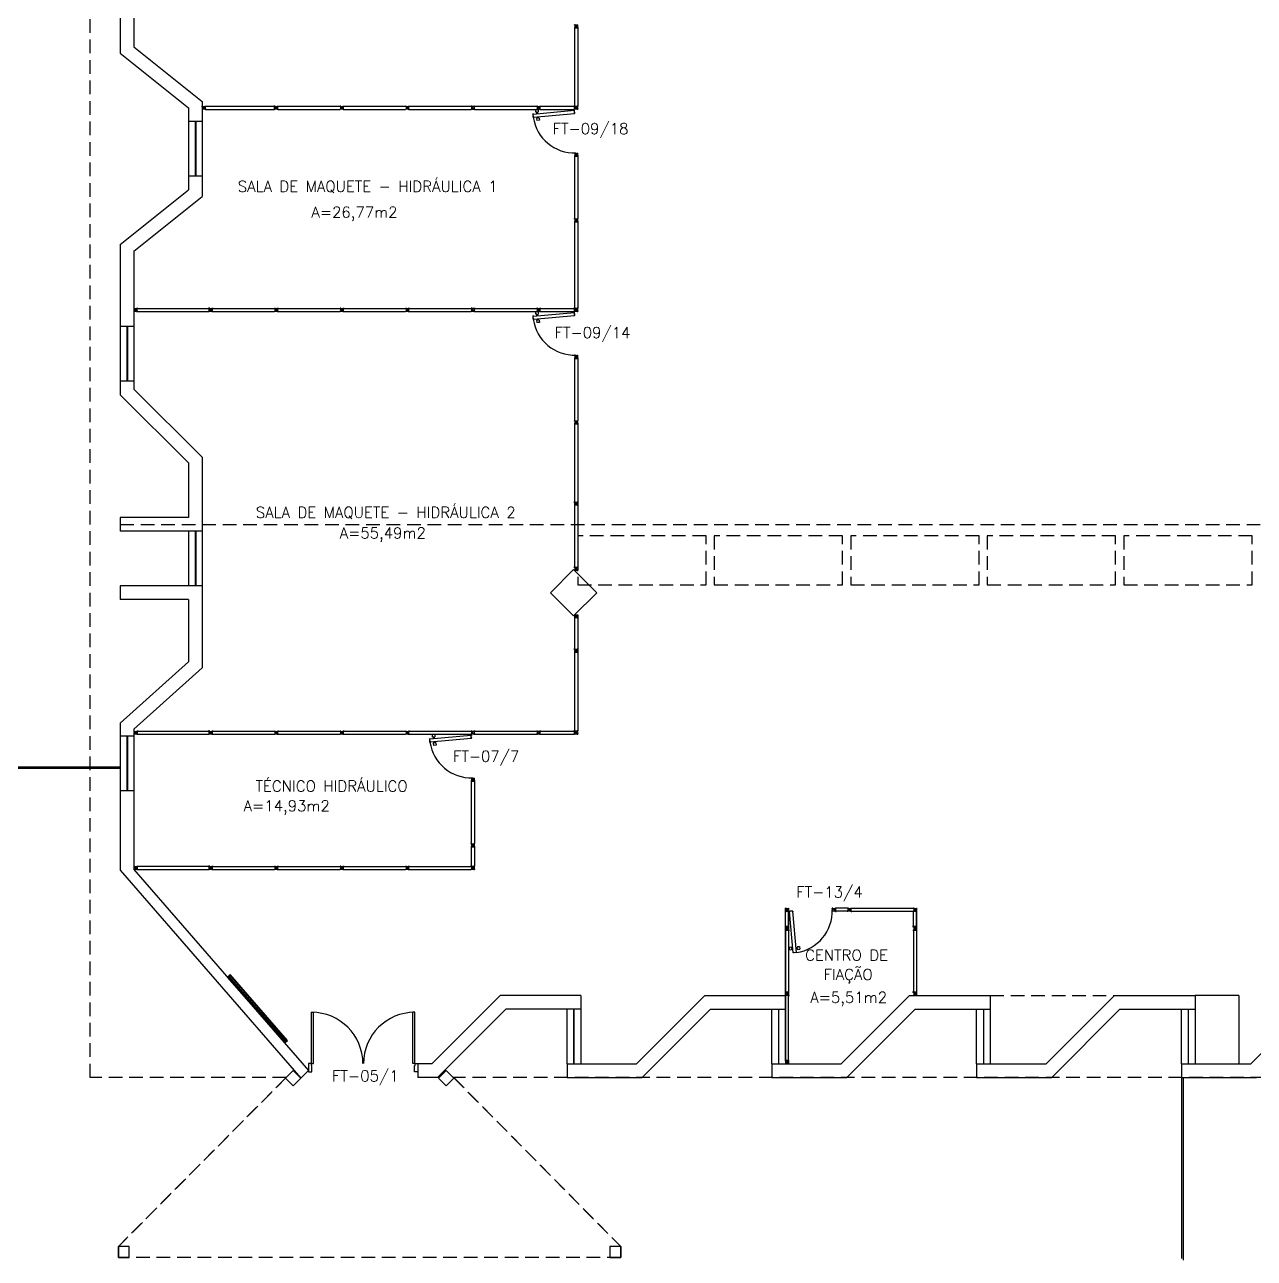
# Model space of a CAD drawing. Header units: centimetres. Extents: x -214 to 72, y 205 to 367.
# Drawn here: x -94.43 to -71.91, y 312.32 to 334.91 of the extents above; entities that cross this region are included whole.
import ezdxf

# ---------------------------------------------------------------- set-up
doc = ezdxf.new("R2010")
doc.units = ezdxf.units.CM
doc.header["$MEASUREMENT"] = 0
doc.linetypes.add('HIDDEN', pattern=[0.375, 0.25, -0.125])
doc.layers.get('0').update_dxf_attribs({"linetype": 'CONTINUOUS'})
for name, color, linetype in [('ALV', 2, 'CONTINUOUS'), ('AREA', 2, 'CONTINUOUS'), ('DIV', 2, 'CONTINUOUS'), ('ENDEREÇO NOVO', 2, 'CONTINUOUS'), ('ESQ', 1, 'CONTINUOUS'), ('ESTRUT', 3, 'CONTINUOUS'), ('JAN2', 1, 'HIDDEN'), ('PainelFELTRO', 2, 'CONTINUOUS'), ('PEÇAS', 1, 'CONTINUOUS'), ('PORTA', 1, 'CONTINUOUS'), ('PROJ', 1, 'HIDDEN'), ('PROJEÇÃO', 1, 'HIDDEN'), ('TEXTO', 2, 'CONTINUOUS')]:
    doc.layers.add(name, color=color, linetype=linetype)
doc.styles.add('UNB-100', font='simplex.shx', dxfattribs={"height": 0.2})

# ---------------------------------------------------------------- blocks, each defined once
blk = doc.blocks.new('PLXD')
at = {"color": 1}
for p, q in [((-0.194, 0.727), (-0.233, 0.723)), ((-0.229, 0.673), (-0.233, 0.723)), ((-0.192, 0.712), (-0.194, 0.727)), ((-0.164, 0.714), (-0.192, 0.712)), ((-0.162, 0.694), (-0.19, 0.692)), ((-0.189, 0.677), (-0.19, 0.692)), ((-0.107, 0.719), (-0.079, 0.722)), ((-0.106, 0.7), (-0.077, 0.702)), ((-0.08, 0.737), (-0.041, 0.74)), ((-0.079, 0.722), (-0.08, 0.737)), ((-0.076, 0.687), (-0.077, 0.702)), ((-0.076, 0.687), (-0.036, 0.691)), ((-0.036, 0.691), (-0.041, 0.74)), ((-0.189, 0.677), (-0.229, 0.673))]:
    blk.add_line(p, q, dxfattribs=at)
at = {"color": 2}
for p, q in [((-0.172, 0.786), (-0.161, 0.787)), ((-0.172, 0.786), (-0.171, 0.772)), ((-0.169, 0.772), (-0.171, 0.772)), ((-0.17, 0.784), (-0.114, 0.789)), ((-0.17, 0.784), (-0.103, 0.028)), ((-0.159, 0.792), (-0.161, 0.792)), ((-0.161, 0.792), (-0.161, 0.787)), ((-0.159, 0.792), (-0.159, 0.787)), ((-0.159, 0.787), (-0.126, 0.79)), ((-0.124, 0.795), (-0.126, 0.795)), ((-0.126, 0.795), (-0.126, 0.79)), ((-0.124, 0.795), (-0.124, 0.79)), ((-0.124, 0.79), (-0.112, 0.791)), ((-0.114, 0.789), (-0.046, 0.033)), ((-0.112, 0.791), (-0.11, 0.777)), ((-0.11, 0.777), (-0.112, 0.777)), ((-0.105, 0.026), (-0.106, 0.04)), ((-0.104, 0.04), (-0.106, 0.04)), ((-0.105, 0.026), (-0.093, 0.027)), ((-0.103, 0.028), (-0.046, 0.033)), ((-0.092, 0.022), (-0.093, 0.027)), ((-0.09, 0.022), (-0.092, 0.022)), ((-0.091, 0.027), (-0.058, 0.03)), ((-0.09, 0.022), (-0.091, 0.027)), ((-0.057, 0.025), (-0.058, 0.03)), ((-0.055, 0.025), (-0.057, 0.025)), ((-0.056, 0.03), (-0.044, 0.031)), ((-0.055, 0.025), (-0.056, 0.03)), ((-0.045, 0.045), (-0.047, 0.045)), ((-0.044, 0.031), (-0.045, 0.045)), ((-0.008, 0), (0.006, 0)), ((0, 0.007), (0, -0.006))]:
    blk.add_line(p, q, dxfattribs=at)
at = {"color": 1}
blk.add_arc((-0.064, 0.029), 0.764, 98.125, 182.1419, dxfattribs=at)
blk = doc.blocks.new('DIV12')
for p, q in [((-0.005, 0), (0.005, 0)), ((0, -0.005), (0, 0.005)), ((0.024, 0.018), (0.028, 0.018)), ((0.024, 0.018), (0.024, 0.016)), ((0.024, 0.016), (0.028, 0.016)), ((0.028, 0.03), (0.043, 0.03)), ((0.028, 0.018), (0.028, 0.03)), ((0.028, -0.017), (0.028, 0.016)), ((0.03, 0.028), (1.169, 0.028)), ((0.03, -0.029), (0.03, 0.028)), ((0.043, 0.03), (0.043, 0.028)), ((0.024, -0.017), (0.028, -0.017)), ((0.024, -0.017), (0.024, -0.019)), ((0.024, -0.019), (0.028, -0.019)), ((0.028, -0.031), (0.028, -0.019)), ((0.028, -0.031), (0.043, -0.031)), ((0.03, -0.029), (1.169, -0.029)), ((0.043, -0.029), (0.043, -0.031))]:
    blk.add_line(p, q)
blk = doc.blocks.new('MTDIV')
for p, q in [((-0.0285, 0.0185), (-0.0285, 0.0285)), ((-0.0185, 0.0285), (-0.0285, 0.0285)), ((-0.0265, 0.0185), (-0.0285, 0.0185)), ((-0.0265, 0.0235), (-0.0265, 0.0265)), ((-0.0265, 0.0265), (-0.0185, 0.0265)), ((-0.0265, 0.0235), (0.0265, 0.0235)), ((-0.0215, 0.0235), (-0.0265, 0.0235)), ((-0.0265, 0.0185), (-0.0265, 0.0215)), ((-0.0265, 0.0215), (-0.0235, 0.0215)), ((-0.0235, 0.0215), (-0.0235, -0.0215)), ((-0.0215, 0.0235), (-0.0215, 0.0215)), ((-0.0215, 0.0215), (0.0215, 0.0215)), ((-0.0215, 0.0195), (0.0195, 0.0195)), ((-0.0215, 0.0195), (-0.0215, -0.0195)), ((-0.0185, 0.0265), (-0.0185, 0.0285)), ((-0.0049, 0), (0.0049, 0)), ((0, -0.0049), (0, 0.0049)), ((0.0195, 0.0095), (0.0115, 0.0095)), ((0.0115, 0.0095), (0.0115, 0.0075)), ((0.0215, 0.0075), (0.0115, 0.0075)), ((0.0135, 0.0075), (0.0135, 0.0055)), ((0.0215, 0.0055), (0.0135, 0.0055)), ((0.0185, 0.0265), (0.0185, 0.0285)), ((0.0185, 0.0285), (0.0285, 0.0285)), ((0.0185, 0.0265), (0.0265, 0.0265)), ((0.0195, 0.0195), (0.0195, 0.0095)), ((0.0215, 0.0235), (0.0215, 0.0075)), ((0.0215, 0.0235), (0.0265, 0.0235)), ((0.0215, 0.0055), (0.0215, -0.0055)), ((0.0235, 0.0215), (0.0235, -0.0215)), ((0.0265, 0.0215), (0.0235, 0.0215)), ((0.0265, 0.0235), (0.0265, 0.0265)), ((0.0265, 0.0185), (0.0265, 0.0215)), ((0.0265, 0.0185), (0.0285, 0.0185)), ((0.0285, 0.0185), (0.0285, 0.0285)), ((-0.0285, -0.0185), (-0.0285, -0.0285)), ((-0.0285, -0.0185), (-0.0265, -0.0185)), ((-0.0185, -0.0285), (-0.0285, -0.0285)), ((-0.0265, -0.0185), (-0.0265, -0.0215)), ((-0.0265, -0.0215), (-0.0235, -0.0215)), ((0.0265, -0.0235), (-0.0265, -0.0235)), ((-0.0265, -0.0235), (-0.0265, -0.0265)), ((-0.0215, -0.0235), (-0.0265, -0.0235)), ((-0.0185, -0.0265), (-0.0265, -0.0265)), ((-0.0215, -0.0195), (0.0195, -0.0195)), ((-0.0215, -0.0215), (0.0215, -0.0215)), ((-0.0215, -0.0215), (-0.0215, -0.0235)), ((-0.0185, -0.0265), (-0.0185, -0.0285)), ((0.0215, -0.0075), (0.0115, -0.0075)), ((0.0115, -0.0075), (0.0115, -0.0095)), ((0.0195, -0.0095), (0.0115, -0.0095)), ((0.0215, -0.0055), (0.0135, -0.0055)), ((0.0135, -0.0055), (0.0135, -0.0075)), ((0.0185, -0.0265), (0.0185, -0.0285)), ((0.0265, -0.0265), (0.0185, -0.0265)), ((0.0185, -0.0285), (0.0285, -0.0285)), ((0.0195, -0.0095), (0.0195, -0.0195)), ((0.0215, -0.0075), (0.0215, -0.0235)), ((0.0215, -0.0235), (0.0265, -0.0235)), ((0.0265, -0.0215), (0.0235, -0.0215)), ((0.0265, -0.0185), (0.0265, -0.0215)), ((0.0285, -0.0185), (0.0265, -0.0185)), ((0.0265, -0.0235), (0.0265, -0.0265)), ((0.0285, -0.0185), (0.0285, -0.0285))]:
    blk.add_line(p, q)
blk = doc.blocks.new('PTDP')
at = {"color": 2}
for p, q in [((0.055, 1.015), (0.09, 1.015)), ((0.055, 0.075), (0.055, 1.015)), ((0.09, 0.075), (0.09, 1.015)), ((1.91, 0.075), (1.91, 1.015)), ((1.945, 1.015), (1.91, 1.015)), ((1.945, 0.075), (1.945, 1.015)), ((0.05, 0.075), (0, 0.075)), ((0, 0.075), (0, -0.075)), ((0.05, 0.04), (0.05, 0.075)), ((0.06, 0.04), (0.05, 0.04)), ((0.055, 0.075), (0.09, 0.075)), ((0.06, -0.075), (0.06, 0.04)), ((1.945, 0.075), (1.91, 0.075)), ((1.94, -0.075), (1.94, 0.04)), ((1.94, 0.04), (1.95, 0.04)), ((1.95, 0.04), (1.95, 0.075)), ((1.95, 0.075), (2, 0.075)), ((2, 0.075), (2, -0.075)), ((0, -0.075), (0.06, -0.075)), ((2, -0.075), (1.94, -0.075))]:
    blk.add_line(p, q, dxfattribs=at)
at = {"color": 1}
for centre, start, end in [((0.055, 0.075), 0, 90), ((1.945, 0.075), 90, 180)]:
    blk.add_arc(centre, 0.94, start, end, dxfattribs=at)
blk = doc.blocks.new('PainelFELTRO')
at = {"layer": 'PainelFELTRO'}
blk.add_hatch(color=2, dxfattribs=at).paths.add_polyline_path([(0.01, 0.06), (0.01, 0.03), (1.59, 0.03), (1.59, 0.06)])
for p, q in [((1.6, 0.07), (0, 0.07)), ((0, 0.07), (0, 0.02)), ((0, 0.02), (1.6, 0.02)), ((1.6, 0.02), (1.6, 0.07))]:
    blk.add_line(p, q, dxfattribs=at)
at = {"layer": 'PainelFELTRO', "color": 1}
for p, q in [((0, 0), (1.6, 0)), ((0.05, 0.02), (0.05, 0)), ((1.55, 0), (1.55, 0.02))]:
    blk.add_line(p, q, dxfattribs=at)
at = {"layer": 'PainelFELTRO', "color": 2}
for p, q in [((1.59, 0.06), (0.01, 0.06)), ((0.01, 0.06), (0.01, 0.03)), ((0.01, 0.03), (1.59, 0.03)), ((1.59, 0.03), (1.59, 0.06))]:
    blk.add_line(p, q, dxfattribs=at)

msp = doc.modelspace()

# ---------------------------------------------------------------- linework, layer by layer
at = {"layer": 'ALV'}
for p, q in [((-92.677, 335.884), (-92.677, 334.384)), ((-92.427, 335.884), (-92.427, 334.504)), ((-92.427, 334.504), (-91.177, 333.504)), ((-92.677, 334.384), (-91.427, 333.384)), ((-91.427, 333.384), (-91.427, 333.134)), ((-91.177, 333.504), (-91.177, 333.134)), ((-91.177, 333.134), (-91.427, 333.134)), ((-91.177, 332.134), (-91.427, 332.134)), ((-91.427, 332.134), (-91.427, 331.884)), ((-91.177, 332.134), (-91.177, 331.764)), ((-92.677, 330.884), (-91.427, 331.884)), ((-92.427, 330.764), (-91.177, 331.764)), ((-92.677, 330.884), (-92.677, 329.384)), ((-92.427, 330.764), (-92.427, 329.384)), ((-92.427, 329.384), (-92.677, 329.384)), ((-92.427, 328.384), (-92.677, 328.384)), ((-92.677, 328.384), (-92.677, 328.134)), ((-92.427, 328.384), (-92.427, 328.238)), ((-91.177, 326.988), (-92.427, 328.238)), ((-91.427, 326.884), (-92.677, 328.134)), ((-91.427, 326.884), (-91.427, 325.884)), ((-91.177, 326.988), (-91.177, 325.634)), ((-91.427, 325.884), (-92.677, 325.884)), ((-92.677, 325.884), (-92.677, 325.634)), ((-91.177, 325.634), (-92.677, 325.634)), ((-91.177, 324.634), (-92.677, 324.634)), ((-92.677, 324.634), (-92.677, 324.384)), ((-91.177, 324.634), (-91.177, 323.134)), ((-91.427, 324.384), (-92.677, 324.384)), ((-91.427, 324.384), (-91.427, 323.246)), ((-92.677, 322.121), (-91.427, 323.246)), ((-92.427, 322.009), (-91.177, 323.134)), ((-92.677, 322.121), (-92.677, 321.884)), ((-92.427, 321.884), (-92.677, 321.884)), ((-92.427, 320.884), (-92.677, 320.884)), ((-92.677, 320.884), (-92.677, 319.426)), ((-92.427, 320.884), (-92.427, 319.443)), ((-92.677, 319.426), (-89.37, 315.62)), ((-92.427, 319.443), (-89.229, 315.762)), ((-80.497, 317.134), (-80.497, 318.734)), ((-80.44, 318.734), (-80.44, 317.134)), ((-78.097, 318.734), (-78.097, 317.134)), ((-86.971, 315.884), (-85.721, 317.134)), ((-84.242, 317.134), (-85.721, 317.134)), ((-84.242, 317.134), (-84.242, 316.884)), ((-83.225, 315.884), (-81.975, 317.134)), ((-81.975, 317.134), (-80.497, 317.134)), ((-80.747, 317.134), (-80.497, 317.134)), ((-80.497, 317.134), (-80.497, 316.884)), ((-79.475, 315.884), (-78.225, 317.134)), ((-78.225, 317.134), (-76.747, 317.134)), ((-76.747, 317.134), (-76.747, 316.884)), ((-75.725, 315.884), (-74.475, 317.134)), ((-74.475, 317.134), (-72.997, 317.134)), ((-72.997, 317.134), (-72.997, 316.884)), ((-71.975, 315.884), (-70.725, 317.134)), ((-86.867, 315.634), (-85.617, 316.884)), ((-84.242, 316.884), (-85.617, 316.884)), ((-83.122, 315.634), (-81.872, 316.884)), ((-81.872, 316.884), (-80.497, 316.884)), ((-80.622, 317.009), (-80.622, 317.009)), ((-79.372, 315.634), (-78.122, 316.884)), ((-78.122, 316.884), (-76.747, 316.884)), ((-75.622, 315.634), (-74.372, 316.884)), ((-74.372, 316.884), (-72.997, 316.884)), ((-73.122, 317.009), (-73.122, 317.009)), ((-89.653, 315.62), (-89.512, 315.761)), ((-89.512, 315.479), (-89.229, 315.762)), ((-89.512, 315.761), (-89.37, 315.62)), ((-86.971, 315.884), (-87.229, 315.884)), ((-87.229, 315.884), (-87.229, 315.634)), ((-86.853, 315.62), (-86.712, 315.761)), ((-86.712, 315.761), (-86.57, 315.62)), ((-84.497, 315.884), (-83.225, 315.884)), ((-84.497, 315.884), (-84.497, 315.634)), ((-80.747, 315.884), (-79.475, 315.884)), ((-80.747, 315.884), (-80.747, 315.634)), ((-76.997, 315.884), (-75.725, 315.884)), ((-76.997, 315.884), (-76.997, 315.634)), ((-73.247, 315.884), (-71.975, 315.884)), ((-73.247, 315.884), (-73.247, 315.634)), ((-89.653, 315.62), (-89.512, 315.479)), ((-86.867, 315.634), (-87.229, 315.634)), ((-86.853, 315.62), (-86.712, 315.479)), ((-86.712, 315.479), (-86.57, 315.62)), ((-84.497, 315.634), (-83.122, 315.634)), ((-80.747, 315.634), (-79.372, 315.634)), ((-76.997, 315.634), (-75.622, 315.634)), ((-73.247, 315.634), (-71.872, 315.634))]:
    msp.add_line(p, q, dxfattribs=at)
at = {"layer": 'DIV'}
for p, q in [((-84.361, 334.85), (-84.361, 334.836)), ((-84.361, 334.85), (-84.349, 334.85)), ((-84.359, 334.836), (-84.361, 334.836)), ((-84.359, 334.848), (-84.359, 333.417)), ((-84.359, 334.848), (-84.302, 334.848)), ((-84.349, 334.855), (-84.349, 334.85)), ((-84.347, 334.855), (-84.349, 334.855)), ((-84.347, 334.855), (-84.347, 334.85)), ((-84.347, 334.85), (-84.314, 334.85)), ((-84.335, 334.879), (-84.325, 334.879)), ((-84.33, 334.884), (-84.33, 334.874)), ((-84.314, 334.855), (-84.314, 334.85)), ((-84.312, 334.855), (-84.314, 334.855)), ((-84.312, 334.855), (-84.312, 334.85)), ((-84.312, 334.85), (-84.3, 334.85)), ((-84.302, 334.848), (-84.302, 333.417)), ((-84.3, 334.836), (-84.302, 334.836)), ((-84.3, 334.85), (-84.3, 334.836)), ((-91.153, 333.387), (-91.143, 333.387)), ((-91.148, 333.382), (-91.148, 333.392)), ((-91.124, 333.405), (-91.119, 333.405)), ((-91.124, 333.405), (-91.124, 333.403)), ((-91.124, 333.403), (-91.119, 333.403)), ((-91.124, 333.37), (-91.119, 333.37)), ((-91.124, 333.37), (-91.124, 333.368)), ((-91.124, 333.368), (-91.119, 333.368)), ((-91.119, 333.417), (-91.105, 333.417)), ((-91.119, 333.405), (-91.119, 333.417)), ((-91.119, 333.37), (-91.119, 333.403)), ((-91.119, 333.356), (-91.119, 333.368)), ((-91.117, 333.415), (-89.852, 333.415)), ((-91.117, 333.358), (-91.117, 333.415)), ((-91.105, 333.417), (-91.105, 333.415)), ((-89.865, 333.417), (-89.865, 333.415)), ((-89.85, 333.417), (-89.865, 333.417)), ((-89.852, 333.358), (-89.852, 333.415)), ((-89.85, 333.405), (-89.85, 333.417)), ((-89.845, 333.405), (-89.85, 333.405)), ((-89.845, 333.403), (-89.85, 333.403)), ((-89.85, 333.37), (-89.85, 333.403)), ((-89.845, 333.37), (-89.85, 333.37)), ((-89.845, 333.368), (-89.85, 333.368)), ((-89.85, 333.356), (-89.85, 333.368)), ((-89.845, 333.405), (-89.845, 333.403)), ((-89.845, 333.37), (-89.845, 333.368)), ((-89.827, 333.387), (-89.817, 333.387)), ((-89.822, 333.382), (-89.822, 333.392)), ((-85.027, 333.387), (-85.017, 333.387)), ((-85.022, 333.382), (-85.022, 333.392)), ((-84.998, 333.405), (-84.993, 333.405)), ((-84.998, 333.405), (-84.998, 333.403)), ((-84.998, 333.403), (-84.993, 333.403)), ((-84.998, 333.37), (-84.993, 333.37)), ((-84.998, 333.37), (-84.998, 333.368)), ((-84.998, 333.368), (-84.993, 333.368)), ((-84.993, 333.417), (-84.979, 333.417)), ((-84.993, 333.405), (-84.993, 333.417)), ((-84.993, 333.37), (-84.993, 333.403)), ((-84.993, 333.356), (-84.993, 333.368)), ((-84.991, 333.415), (-84.361, 333.415)), ((-84.991, 333.358), (-84.991, 333.415)), ((-84.979, 333.417), (-84.979, 333.415)), ((-84.373, 333.417), (-84.373, 333.415)), ((-84.359, 333.417), (-84.373, 333.417)), ((-84.359, 333.43), (-84.361, 333.43)), ((-84.361, 333.415), (-84.361, 333.43)), ((-84.361, 333.415), (-84.349, 333.415)), ((-84.361, 333.358), (-84.361, 333.415)), ((-84.359, 333.417), (-84.302, 333.417)), ((-84.359, 333.405), (-84.359, 333.417)), ((-84.354, 333.405), (-84.359, 333.405)), ((-84.354, 333.403), (-84.359, 333.403)), ((-84.359, 333.37), (-84.359, 333.403)), ((-84.354, 333.37), (-84.359, 333.37)), ((-84.354, 333.368), (-84.359, 333.368)), ((-84.359, 333.356), (-84.359, 333.368)), ((-84.354, 333.405), (-84.354, 333.403)), ((-84.354, 333.37), (-84.354, 333.368)), ((-84.349, 333.41), (-84.349, 333.415)), ((-84.347, 333.41), (-84.349, 333.41)), ((-84.347, 333.415), (-84.314, 333.415)), ((-84.347, 333.41), (-84.347, 333.415)), ((-84.335, 333.387), (-84.325, 333.387)), ((-84.335, 333.387), (-84.325, 333.387)), ((-84.33, 333.392), (-84.33, 333.382)), ((-84.33, 333.382), (-84.33, 333.392)), ((-84.314, 333.41), (-84.314, 333.415)), ((-84.312, 333.41), (-84.314, 333.41)), ((-84.312, 333.415), (-84.3, 333.415)), ((-84.312, 333.41), (-84.312, 333.415)), ((-84.3, 333.43), (-84.302, 333.43)), ((-84.3, 333.415), (-84.3, 333.43)), ((-91.119, 333.356), (-91.105, 333.356)), ((-91.117, 333.358), (-89.852, 333.358)), ((-91.105, 333.358), (-91.105, 333.356)), ((-89.865, 333.358), (-89.865, 333.356)), ((-89.85, 333.356), (-89.865, 333.356)), ((-84.993, 333.356), (-84.979, 333.356)), ((-84.991, 333.358), (-84.361, 333.358)), ((-84.979, 333.358), (-84.979, 333.356)), ((-84.373, 333.358), (-84.373, 333.356)), ((-84.359, 333.356), (-84.373, 333.356)), ((-84.361, 331.3), (-84.361, 331.286)), ((-84.361, 331.3), (-84.349, 331.3)), ((-84.359, 331.286), (-84.361, 331.286)), ((-84.359, 331.298), (-84.359, 329.717)), ((-84.359, 331.298), (-84.302, 331.298)), ((-84.349, 331.305), (-84.349, 331.3)), ((-84.347, 331.305), (-84.349, 331.305)), ((-84.347, 331.305), (-84.347, 331.3)), ((-84.347, 331.3), (-84.314, 331.3)), ((-84.335, 331.329), (-84.325, 331.329)), ((-84.33, 331.334), (-84.33, 331.324)), ((-84.314, 331.305), (-84.314, 331.3)), ((-84.312, 331.305), (-84.314, 331.305)), ((-84.312, 331.305), (-84.312, 331.3)), ((-84.312, 331.3), (-84.3, 331.3)), ((-84.302, 331.298), (-84.302, 329.717)), ((-84.3, 331.286), (-84.302, 331.286)), ((-84.3, 331.3), (-84.3, 331.286)), ((-92.403, 329.687), (-92.392, 329.687)), ((-92.397, 329.682), (-92.397, 329.692)), ((-92.374, 329.705), (-92.369, 329.705)), ((-92.374, 329.705), (-92.374, 329.703)), ((-92.374, 329.703), (-92.369, 329.703)), ((-92.374, 329.67), (-92.369, 329.67)), ((-92.374, 329.67), (-92.374, 329.668)), ((-92.374, 329.668), (-92.369, 329.668)), ((-92.369, 329.717), (-92.355, 329.717)), ((-92.369, 329.705), (-92.369, 329.717)), ((-92.369, 329.67), (-92.369, 329.703)), ((-92.369, 329.656), (-92.369, 329.668)), ((-92.369, 329.656), (-92.355, 329.656)), ((-92.367, 329.715), (-91.052, 329.715)), ((-92.367, 329.658), (-92.367, 329.715)), ((-92.367, 329.658), (-91.052, 329.658)), ((-92.355, 329.717), (-92.355, 329.715)), ((-92.355, 329.658), (-92.355, 329.656)), ((-91.065, 329.717), (-91.065, 329.715)), ((-91.05, 329.717), (-91.065, 329.717)), ((-91.065, 329.658), (-91.065, 329.656)), ((-91.05, 329.656), (-91.065, 329.656)), ((-91.052, 329.658), (-91.052, 329.715)), ((-91.05, 329.705), (-91.05, 329.717)), ((-91.045, 329.705), (-91.05, 329.705)), ((-91.045, 329.703), (-91.05, 329.703)), ((-91.05, 329.67), (-91.05, 329.703)), ((-91.045, 329.67), (-91.05, 329.67)), ((-91.045, 329.668), (-91.05, 329.668)), ((-91.05, 329.656), (-91.05, 329.668)), ((-91.045, 329.705), (-91.045, 329.703)), ((-91.045, 329.67), (-91.045, 329.668)), ((-91.027, 329.687), (-91.017, 329.687)), ((-91.022, 329.682), (-91.022, 329.692)), ((-85.027, 329.687), (-85.017, 329.687)), ((-85.022, 329.682), (-85.022, 329.692)), ((-84.998, 329.705), (-84.993, 329.705)), ((-84.998, 329.705), (-84.998, 329.703)), ((-84.998, 329.703), (-84.993, 329.703)), ((-84.998, 329.67), (-84.993, 329.67)), ((-84.998, 329.67), (-84.998, 329.668)), ((-84.998, 329.668), (-84.993, 329.668)), ((-84.993, 329.717), (-84.979, 329.717)), ((-84.993, 329.705), (-84.993, 329.717)), ((-84.993, 329.67), (-84.993, 329.703)), ((-84.993, 329.656), (-84.993, 329.668)), ((-84.993, 329.656), (-84.979, 329.656)), ((-84.991, 329.715), (-84.361, 329.715)), ((-84.991, 329.658), (-84.991, 329.715)), ((-84.991, 329.658), (-84.361, 329.658)), ((-84.979, 329.717), (-84.979, 329.715)), ((-84.979, 329.658), (-84.979, 329.656)), ((-84.373, 329.717), (-84.373, 329.715)), ((-84.359, 329.717), (-84.373, 329.717)), ((-84.373, 329.658), (-84.373, 329.656)), ((-84.359, 329.656), (-84.373, 329.656)), ((-84.359, 329.73), (-84.361, 329.73)), ((-84.361, 329.715), (-84.361, 329.73)), ((-84.361, 329.715), (-84.349, 329.715)), ((-84.361, 329.658), (-84.361, 329.715)), ((-84.359, 329.717), (-84.302, 329.717)), ((-84.359, 329.705), (-84.359, 329.717)), ((-84.354, 329.705), (-84.359, 329.705)), ((-84.354, 329.703), (-84.359, 329.703)), ((-84.359, 329.67), (-84.359, 329.703)), ((-84.354, 329.67), (-84.359, 329.67)), ((-84.354, 329.668), (-84.359, 329.668)), ((-84.359, 329.656), (-84.359, 329.668)), ((-84.354, 329.705), (-84.354, 329.703)), ((-84.354, 329.67), (-84.354, 329.668)), ((-84.349, 329.71), (-84.349, 329.715)), ((-84.347, 329.71), (-84.349, 329.71)), ((-84.347, 329.715), (-84.314, 329.715)), ((-84.347, 329.71), (-84.347, 329.715)), ((-84.335, 329.687), (-84.325, 329.687)), ((-84.335, 329.687), (-84.325, 329.687)), ((-84.33, 329.692), (-84.33, 329.682)), ((-84.33, 329.682), (-84.33, 329.692)), ((-84.314, 329.71), (-84.314, 329.715)), ((-84.312, 329.71), (-84.314, 329.71)), ((-84.312, 329.715), (-84.3, 329.715)), ((-84.312, 329.71), (-84.312, 329.715)), ((-84.3, 329.73), (-84.302, 329.73)), ((-84.3, 329.715), (-84.3, 329.73)), ((-84.361, 327.6), (-84.361, 327.586)), ((-84.361, 327.6), (-84.349, 327.6)), ((-84.359, 327.586), (-84.361, 327.586)), ((-84.359, 327.598), (-84.359, 326.167)), ((-84.359, 327.598), (-84.302, 327.598)), ((-84.349, 327.605), (-84.349, 327.6)), ((-84.347, 327.605), (-84.349, 327.605)), ((-84.347, 327.605), (-84.347, 327.6)), ((-84.347, 327.6), (-84.314, 327.6)), ((-84.335, 327.629), (-84.325, 327.629)), ((-84.33, 327.634), (-84.33, 327.624)), ((-84.314, 327.605), (-84.314, 327.6)), ((-84.312, 327.605), (-84.314, 327.605)), ((-84.312, 327.605), (-84.312, 327.6)), ((-84.312, 327.6), (-84.3, 327.6)), ((-84.302, 327.598), (-84.302, 326.167)), ((-84.3, 327.586), (-84.302, 327.586)), ((-84.3, 327.6), (-84.3, 327.586)), ((-84.359, 326.18), (-84.361, 326.18)), ((-84.361, 326.165), (-84.361, 326.18)), ((-84.361, 326.165), (-84.349, 326.165)), ((-84.359, 326.252), (-84.359, 324.974)), ((-84.359, 326.167), (-84.302, 326.167)), ((-84.349, 326.16), (-84.349, 326.165)), ((-84.347, 326.16), (-84.349, 326.16)), ((-84.347, 326.165), (-84.314, 326.165)), ((-84.347, 326.16), (-84.347, 326.165)), ((-84.33, 326.142), (-84.33, 326.132)), ((-84.314, 326.16), (-84.314, 326.165)), ((-84.312, 326.16), (-84.314, 326.16)), ((-84.312, 326.165), (-84.3, 326.165)), ((-84.312, 326.16), (-84.312, 326.165)), ((-84.302, 326.252), (-84.302, 324.974)), ((-84.3, 326.18), (-84.302, 326.18)), ((-84.3, 326.165), (-84.3, 326.18)), ((-84.335, 326.137), (-84.325, 326.137)), ((-84.359, 324.987), (-84.361, 324.987)), ((-84.361, 324.972), (-84.361, 324.987)), ((-84.361, 324.972), (-84.349, 324.972)), ((-84.359, 324.974), (-84.302, 324.974)), ((-84.349, 324.967), (-84.349, 324.972)), ((-84.347, 324.967), (-84.349, 324.967)), ((-84.347, 324.972), (-84.314, 324.972)), ((-84.347, 324.967), (-84.347, 324.972)), ((-84.335, 324.944), (-84.325, 324.944)), ((-84.33, 324.949), (-84.33, 324.939)), ((-84.314, 324.967), (-84.314, 324.972)), ((-84.312, 324.967), (-84.314, 324.967)), ((-84.312, 324.972), (-84.3, 324.972)), ((-84.312, 324.967), (-84.312, 324.972)), ((-84.3, 324.987), (-84.302, 324.987)), ((-84.3, 324.972), (-84.3, 324.987)), ((-84.361, 324.103), (-84.349, 324.103)), ((-84.359, 324.105), (-84.302, 324.105)), ((-84.359, 324.103), (-84.359, 323.475)), ((-84.349, 324.098), (-84.349, 324.103)), ((-84.347, 324.098), (-84.349, 324.098)), ((-84.347, 324.098), (-84.347, 324.103)), ((-84.347, 324.103), (-84.314, 324.103)), ((-84.335, 324.075), (-84.325, 324.075)), ((-84.33, 324.08), (-84.33, 324.07)), ((-84.314, 324.098), (-84.314, 324.103)), ((-84.312, 324.098), (-84.314, 324.098)), ((-84.312, 324.098), (-84.312, 324.103)), ((-84.312, 324.103), (-84.3, 324.103)), ((-84.302, 324.103), (-84.302, 323.475)), ((-84.359, 323.487), (-84.361, 323.487)), ((-84.361, 323.473), (-84.361, 323.487)), ((-84.361, 323.473), (-84.349, 323.473)), ((-84.359, 323.56), (-84.359, 321.977)), ((-84.359, 323.475), (-84.302, 323.475)), ((-84.349, 323.468), (-84.349, 323.473)), ((-84.347, 323.468), (-84.349, 323.468)), ((-84.347, 323.473), (-84.314, 323.473)), ((-84.347, 323.468), (-84.347, 323.473)), ((-84.335, 323.444), (-84.325, 323.444)), ((-84.33, 323.449), (-84.33, 323.439)), ((-84.314, 323.468), (-84.314, 323.473)), ((-84.312, 323.468), (-84.314, 323.468)), ((-84.312, 323.473), (-84.3, 323.473)), ((-84.312, 323.468), (-84.312, 323.473)), ((-84.302, 323.56), (-84.302, 321.977)), ((-84.3, 323.487), (-84.302, 323.487)), ((-84.3, 323.473), (-84.3, 323.487)), ((-92.427, 322.009), (-92.427, 321.884)), ((-92.401, 321.947), (-92.391, 321.947)), ((-92.396, 321.942), (-92.396, 321.952)), ((-92.372, 321.965), (-92.367, 321.965)), ((-92.372, 321.965), (-92.372, 321.963)), ((-92.372, 321.963), (-92.367, 321.963)), ((-92.372, 321.93), (-92.367, 321.93)), ((-92.372, 321.93), (-92.372, 321.928)), ((-92.372, 321.928), (-92.367, 321.928)), ((-92.367, 321.977), (-92.353, 321.977)), ((-92.367, 321.965), (-92.367, 321.977)), ((-92.367, 321.93), (-92.367, 321.963)), ((-92.367, 321.916), (-92.367, 321.928)), ((-92.367, 321.916), (-92.353, 321.916)), ((-92.365, 321.975), (-91.052, 321.975)), ((-92.365, 321.918), (-92.365, 321.975)), ((-92.365, 321.918), (-91.052, 321.918)), ((-92.353, 321.977), (-92.353, 321.975)), ((-92.353, 321.918), (-92.353, 321.916)), ((-91.065, 321.977), (-91.065, 321.975)), ((-91.05, 321.977), (-91.065, 321.977)), ((-91.065, 321.918), (-91.065, 321.916)), ((-91.05, 321.916), (-91.065, 321.916)), ((-91.052, 321.918), (-91.052, 321.975)), ((-91.05, 321.965), (-91.05, 321.977)), ((-91.045, 321.965), (-91.05, 321.965)), ((-91.045, 321.963), (-91.05, 321.963)), ((-91.05, 321.93), (-91.05, 321.963)), ((-91.045, 321.93), (-91.05, 321.93)), ((-91.045, 321.928), (-91.05, 321.928)), ((-91.05, 321.916), (-91.05, 321.928)), ((-91.045, 321.965), (-91.045, 321.963)), ((-91.045, 321.93), (-91.045, 321.928)), ((-91.027, 321.947), (-91.017, 321.947)), ((-91.022, 321.942), (-91.022, 321.952)), ((-85.027, 321.947), (-85.017, 321.947)), ((-85.022, 321.942), (-85.022, 321.952)), ((-84.998, 321.965), (-84.993, 321.965)), ((-84.998, 321.965), (-84.998, 321.963)), ((-84.998, 321.963), (-84.993, 321.963)), ((-84.998, 321.93), (-84.993, 321.93)), ((-84.998, 321.93), (-84.998, 321.928)), ((-84.998, 321.928), (-84.993, 321.928)), ((-84.993, 321.977), (-84.979, 321.977)), ((-84.993, 321.965), (-84.993, 321.977)), ((-84.993, 321.93), (-84.993, 321.963)), ((-84.993, 321.916), (-84.993, 321.928)), ((-84.993, 321.916), (-84.979, 321.916)), ((-84.991, 321.975), (-84.361, 321.975)), ((-84.991, 321.918), (-84.991, 321.975)), ((-84.991, 321.918), (-84.361, 321.918)), ((-84.979, 321.977), (-84.979, 321.975)), ((-84.979, 321.918), (-84.979, 321.916)), ((-84.373, 321.977), (-84.373, 321.975)), ((-84.359, 321.977), (-84.373, 321.977)), ((-84.373, 321.918), (-84.373, 321.916)), ((-84.359, 321.916), (-84.373, 321.916)), ((-84.361, 321.975), (-84.361, 321.99)), ((-84.359, 321.99), (-84.361, 321.99)), ((-84.361, 321.975), (-84.349, 321.975)), ((-84.361, 321.918), (-84.361, 321.975)), ((-84.359, 321.977), (-84.302, 321.977)), ((-84.359, 321.965), (-84.359, 321.977)), ((-84.354, 321.965), (-84.359, 321.965)), ((-84.354, 321.963), (-84.359, 321.963)), ((-84.359, 321.93), (-84.359, 321.963)), ((-84.354, 321.93), (-84.359, 321.93)), ((-84.354, 321.928), (-84.359, 321.928)), ((-84.359, 321.916), (-84.359, 321.928)), ((-84.354, 321.965), (-84.354, 321.963)), ((-84.354, 321.93), (-84.354, 321.928)), ((-84.349, 321.97), (-84.349, 321.975)), ((-84.347, 321.97), (-84.349, 321.97)), ((-84.347, 321.97), (-84.347, 321.975)), ((-84.347, 321.975), (-84.314, 321.975)), ((-84.335, 321.947), (-84.325, 321.947)), ((-84.335, 321.947), (-84.325, 321.947)), ((-84.33, 321.952), (-84.33, 321.942)), ((-84.33, 321.942), (-84.33, 321.952)), ((-84.314, 321.97), (-84.314, 321.975)), ((-84.312, 321.97), (-84.314, 321.97)), ((-84.312, 321.97), (-84.312, 321.975)), ((-84.312, 321.975), (-84.3, 321.975)), ((-84.3, 321.99), (-84.302, 321.99)), ((-84.3, 321.975), (-84.3, 321.99)), ((-86.252, 319.859), (-86.252, 319.845)), ((-86.252, 319.859), (-86.24, 319.859)), ((-86.25, 319.845), (-86.252, 319.845)), ((-86.25, 319.857), (-86.25, 319.502)), ((-86.25, 319.857), (-86.193, 319.857)), ((-86.24, 319.864), (-86.24, 319.859)), ((-86.238, 319.864), (-86.24, 319.864)), ((-86.238, 319.864), (-86.238, 319.859)), ((-86.238, 319.859), (-86.205, 319.859)), ((-86.227, 319.887), (-86.217, 319.887)), ((-86.222, 319.892), (-86.222, 319.882)), ((-86.205, 319.864), (-86.205, 319.859)), ((-86.203, 319.864), (-86.205, 319.864)), ((-86.203, 319.864), (-86.203, 319.859)), ((-86.203, 319.859), (-86.191, 319.859)), ((-86.193, 319.857), (-86.193, 319.502)), ((-86.191, 319.845), (-86.193, 319.845)), ((-86.191, 319.859), (-86.191, 319.845)), ((-92.401, 319.471), (-92.391, 319.471)), ((-92.396, 319.466), (-92.396, 319.476)), ((-92.372, 319.49), (-92.372, 319.488)), ((-92.372, 319.49), (-92.367, 319.49)), ((-92.372, 319.488), (-92.367, 319.488)), ((-92.372, 319.455), (-92.372, 319.453)), ((-92.372, 319.455), (-92.367, 319.455)), ((-92.372, 319.453), (-92.367, 319.453)), ((-92.367, 319.49), (-92.367, 319.502)), ((-92.367, 319.502), (-92.353, 319.502)), ((-92.367, 319.455), (-92.367, 319.488)), ((-92.367, 319.441), (-92.367, 319.453)), ((-92.367, 319.441), (-92.353, 319.441)), ((-92.365, 319.5), (-91.052, 319.5)), ((-92.365, 319.443), (-92.365, 319.5)), ((-92.365, 319.443), (-91.052, 319.443)), ((-92.353, 319.502), (-92.353, 319.5)), ((-92.353, 319.443), (-92.353, 319.441)), ((-91.05, 319.502), (-91.065, 319.502)), ((-91.065, 319.502), (-91.065, 319.5)), ((-91.065, 319.443), (-91.065, 319.441)), ((-91.05, 319.441), (-91.065, 319.441)), ((-91.052, 319.443), (-91.052, 319.5)), ((-91.05, 319.49), (-91.05, 319.502)), ((-91.045, 319.49), (-91.05, 319.49)), ((-91.05, 319.455), (-91.05, 319.488)), ((-91.045, 319.488), (-91.05, 319.488)), ((-91.045, 319.455), (-91.05, 319.455)), ((-91.05, 319.441), (-91.05, 319.453)), ((-91.045, 319.453), (-91.05, 319.453)), ((-91.045, 319.49), (-91.045, 319.488)), ((-91.045, 319.455), (-91.045, 319.453)), ((-91.027, 319.471), (-91.017, 319.471)), ((-91.022, 319.466), (-91.022, 319.476)), ((-86.25, 319.514), (-86.252, 319.514)), ((-86.252, 319.5), (-86.252, 319.514)), ((-86.252, 319.5), (-86.24, 319.5)), ((-86.25, 319.502), (-86.193, 319.502)), ((-86.24, 319.495), (-86.24, 319.5)), ((-86.238, 319.495), (-86.24, 319.495)), ((-86.238, 319.5), (-86.205, 319.5)), ((-86.238, 319.495), (-86.238, 319.5)), ((-86.227, 319.471), (-86.217, 319.471)), ((-86.222, 319.476), (-86.222, 319.466)), ((-86.205, 319.495), (-86.205, 319.5)), ((-86.203, 319.495), (-86.205, 319.495)), ((-86.203, 319.5), (-86.191, 319.5)), ((-86.203, 319.495), (-86.203, 319.5)), ((-86.191, 319.514), (-86.193, 319.514)), ((-86.191, 319.5), (-86.191, 319.514)), ((-80.463, 318.706), (-80.473, 318.706)), ((-80.468, 318.701), (-80.468, 318.711)), ((-79.606, 318.706), (-79.616, 318.706)), ((-79.611, 318.711), (-79.611, 318.701)), ((-79.588, 318.724), (-79.583, 318.724)), ((-79.588, 318.722), (-79.588, 318.724)), ((-79.588, 318.722), (-79.583, 318.722)), ((-79.588, 318.689), (-79.583, 318.689)), ((-79.588, 318.687), (-79.588, 318.689)), ((-79.588, 318.687), (-79.583, 318.687)), ((-79.583, 318.736), (-79.568, 318.736)), ((-79.583, 318.736), (-79.583, 318.724)), ((-79.583, 318.722), (-79.583, 318.689)), ((-79.583, 318.687), (-79.583, 318.675)), ((-79.358, 318.734), (-79.581, 318.734)), ((-79.581, 318.734), (-79.581, 318.677)), ((-79.568, 318.734), (-79.568, 318.736)), ((-79.356, 318.736), (-79.37, 318.736)), ((-79.37, 318.734), (-79.37, 318.736)), ((-79.358, 318.734), (-79.358, 318.677)), ((-79.356, 318.736), (-79.356, 318.724)), ((-79.351, 318.724), (-79.356, 318.724)), ((-79.351, 318.722), (-79.356, 318.722)), ((-79.356, 318.722), (-79.356, 318.689)), ((-79.351, 318.689), (-79.356, 318.689)), ((-79.351, 318.687), (-79.356, 318.687)), ((-79.356, 318.687), (-79.356, 318.675)), ((-79.351, 318.722), (-79.351, 318.724)), ((-79.351, 318.687), (-79.351, 318.689)), ((-79.322, 318.707), (-79.332, 318.707)), ((-79.327, 318.712), (-79.327, 318.701)), ((-78.12, 318.706), (-78.13, 318.706)), ((-78.125, 318.701), (-78.125, 318.711)), ((-80.499, 318.677), (-80.499, 318.663)), ((-80.487, 318.677), (-80.499, 318.677)), ((-80.499, 318.663), (-80.497, 318.663)), ((-80.497, 318.395), (-80.497, 318.675)), ((-80.44, 318.675), (-80.497, 318.675)), ((-80.487, 318.682), (-80.487, 318.677)), ((-80.487, 318.682), (-80.485, 318.682)), ((-80.485, 318.682), (-80.485, 318.677)), ((-80.452, 318.677), (-80.485, 318.677)), ((-80.452, 318.682), (-80.452, 318.677)), ((-80.452, 318.682), (-80.45, 318.682)), ((-80.45, 318.682), (-80.45, 318.677)), ((-80.438, 318.677), (-80.45, 318.677)), ((-80.44, 318.395), (-80.44, 318.675)), ((-80.44, 318.663), (-80.438, 318.663)), ((-80.438, 318.677), (-80.438, 318.663)), ((-79.583, 318.675), (-79.568, 318.675)), ((-79.358, 318.677), (-79.581, 318.677)), ((-79.568, 318.675), (-79.568, 318.677)), ((-79.37, 318.675), (-79.37, 318.677)), ((-79.356, 318.675), (-79.37, 318.675)), ((-78.156, 318.677), (-78.156, 318.663)), ((-78.144, 318.677), (-78.156, 318.677)), ((-78.156, 318.663), (-78.154, 318.663)), ((-78.154, 318.395), (-78.154, 318.675)), ((-78.097, 318.675), (-78.154, 318.675)), ((-78.144, 318.682), (-78.144, 318.677)), ((-78.144, 318.682), (-78.142, 318.682)), ((-78.142, 318.682), (-78.142, 318.677)), ((-78.109, 318.677), (-78.142, 318.677)), ((-78.109, 318.682), (-78.109, 318.677)), ((-78.109, 318.682), (-78.107, 318.682)), ((-78.107, 318.682), (-78.107, 318.677)), ((-78.095, 318.677), (-78.107, 318.677)), ((-78.097, 318.395), (-78.097, 318.675)), ((-78.097, 318.663), (-78.095, 318.663)), ((-78.095, 318.677), (-78.095, 318.663)), ((-80.499, 318.393), (-80.499, 318.407)), ((-80.499, 318.407), (-80.497, 318.407)), ((-80.487, 318.393), (-80.499, 318.393)), ((-80.44, 318.395), (-80.497, 318.395)), ((-80.487, 318.388), (-80.487, 318.393)), ((-80.487, 318.388), (-80.485, 318.388)), ((-80.452, 318.393), (-80.485, 318.393)), ((-80.485, 318.388), (-80.485, 318.393)), ((-80.462, 318.364), (-80.473, 318.364)), ((-80.467, 318.359), (-80.467, 318.37)), ((-80.452, 318.388), (-80.452, 318.393)), ((-80.452, 318.388), (-80.45, 318.388)), ((-80.438, 318.393), (-80.45, 318.393)), ((-80.45, 318.388), (-80.45, 318.393)), ((-80.44, 318.407), (-80.438, 318.407)), ((-80.438, 318.393), (-80.438, 318.407)), ((-78.156, 318.407), (-78.154, 318.407)), ((-78.156, 318.393), (-78.156, 318.407)), ((-78.144, 318.393), (-78.156, 318.393)), ((-78.097, 318.395), (-78.154, 318.395)), ((-78.144, 318.388), (-78.144, 318.393)), ((-78.144, 318.388), (-78.142, 318.388)), ((-78.142, 318.388), (-78.142, 318.393)), ((-78.109, 318.393), (-78.142, 318.393)), ((-78.119, 318.364), (-78.13, 318.364)), ((-78.124, 318.359), (-78.124, 318.37)), ((-78.109, 318.388), (-78.109, 318.393)), ((-78.109, 318.388), (-78.107, 318.388)), ((-78.107, 318.388), (-78.107, 318.393)), ((-78.095, 318.393), (-78.107, 318.393)), ((-78.097, 318.407), (-78.095, 318.407)), ((-78.095, 318.393), (-78.095, 318.407)), ((-80.499, 317.206), (-80.497, 317.206)), ((-80.499, 317.191), (-80.499, 317.206)), ((-80.487, 317.191), (-80.499, 317.191)), ((-80.487, 317.134), (-80.499, 317.134)), ((-80.499, 317.134), (-80.499, 317.12)), ((-80.499, 317.12), (-80.497, 317.12)), ((-80.44, 317.193), (-80.497, 317.193)), ((-80.44, 317.132), (-80.497, 317.132)), ((-80.497, 315.945), (-80.497, 317.132)), ((-80.487, 317.186), (-80.487, 317.191)), ((-80.487, 317.186), (-80.485, 317.186)), ((-80.487, 317.139), (-80.485, 317.139)), ((-80.487, 317.139), (-80.487, 317.134)), ((-80.485, 317.186), (-80.485, 317.191)), ((-80.452, 317.191), (-80.485, 317.191)), ((-80.485, 317.139), (-80.485, 317.134)), ((-80.452, 317.134), (-80.485, 317.134)), ((-80.463, 317.163), (-80.473, 317.163)), ((-80.468, 317.158), (-80.468, 317.168)), ((-80.452, 317.186), (-80.452, 317.191)), ((-80.452, 317.186), (-80.45, 317.186)), ((-80.452, 317.139), (-80.45, 317.139)), ((-80.452, 317.139), (-80.452, 317.134)), ((-80.45, 317.186), (-80.45, 317.191)), ((-80.438, 317.191), (-80.45, 317.191)), ((-80.45, 317.139), (-80.45, 317.134)), ((-80.438, 317.134), (-80.45, 317.134)), ((-80.44, 317.206), (-80.438, 317.206)), ((-80.44, 315.945), (-80.44, 317.132)), ((-80.44, 317.12), (-80.438, 317.12)), ((-80.438, 317.191), (-80.438, 317.206)), ((-80.438, 317.134), (-80.438, 317.12)), ((-78.156, 317.206), (-78.154, 317.206)), ((-78.156, 317.191), (-78.156, 317.206)), ((-78.144, 317.191), (-78.156, 317.191)), ((-78.097, 317.193), (-78.154, 317.193)), ((-78.144, 317.186), (-78.144, 317.191)), ((-78.144, 317.186), (-78.142, 317.186)), ((-78.142, 317.186), (-78.142, 317.191)), ((-78.109, 317.191), (-78.142, 317.191)), ((-78.12, 317.163), (-78.13, 317.163)), ((-78.125, 317.158), (-78.125, 317.168)), ((-78.109, 317.186), (-78.109, 317.191)), ((-78.109, 317.186), (-78.107, 317.186)), ((-78.107, 317.186), (-78.107, 317.191)), ((-78.095, 317.191), (-78.107, 317.191)), ((-78.097, 317.206), (-78.095, 317.206)), ((-78.095, 317.191), (-78.095, 317.206)), ((-80.499, 315.957), (-80.497, 315.957)), ((-80.499, 315.943), (-80.499, 315.957)), ((-80.487, 315.943), (-80.499, 315.943)), ((-80.44, 315.945), (-80.497, 315.945)), ((-80.487, 315.938), (-80.487, 315.943)), ((-80.487, 315.938), (-80.485, 315.938)), ((-80.485, 315.938), (-80.485, 315.943)), ((-80.452, 315.943), (-80.485, 315.943)), ((-80.462, 315.914), (-80.473, 315.914)), ((-80.467, 315.909), (-80.467, 315.92)), ((-80.452, 315.938), (-80.452, 315.943)), ((-80.452, 315.938), (-80.45, 315.938)), ((-80.45, 315.938), (-80.45, 315.943)), ((-80.438, 315.943), (-80.45, 315.943)), ((-80.44, 315.957), (-80.438, 315.957)), ((-80.438, 315.943), (-80.438, 315.957)), ((-73.247, 315.634), (-73.247, 312.318)), ((-73.217, 315.634), (-73.217, 312.288))]:
    msp.add_line(p, q, dxfattribs=at)
at = {"layer": 'ESQ'}
for p, q in [((-91.427, 333.134), (-91.427, 332.134)), ((-91.307, 333.134), (-91.307, 332.134)), ((-91.297, 333.134), (-91.297, 332.134)), ((-91.177, 333.134), (-91.177, 332.134)), ((-92.677, 329.384), (-92.677, 328.384)), ((-92.557, 329.384), (-92.557, 328.384)), ((-92.547, 329.384), (-92.547, 328.384)), ((-92.427, 329.384), (-92.427, 328.384)), ((-91.427, 325.634), (-91.427, 324.634)), ((-91.307, 325.634), (-91.307, 324.634)), ((-91.297, 325.634), (-91.297, 324.634)), ((-91.177, 325.634), (-91.177, 324.634)), ((-92.677, 321.884), (-92.677, 320.884)), ((-92.557, 321.884), (-92.557, 320.884)), ((-92.547, 321.884), (-92.547, 320.884)), ((-92.427, 321.884), (-92.427, 320.884)), ((-84.497, 315.884), (-84.497, 316.884)), ((-84.377, 316.884), (-84.377, 315.884)), ((-84.367, 315.884), (-84.367, 316.884)), ((-84.247, 316.884), (-84.247, 315.884)), ((-80.747, 315.884), (-80.747, 316.884)), ((-80.622, 316.884), (-80.622, 315.884)), ((-80.497, 316.884), (-80.497, 315.884)), ((-76.997, 315.884), (-76.997, 316.884)), ((-76.872, 316.884), (-76.872, 315.884)), ((-76.747, 316.884), (-76.747, 315.884)), ((-73.247, 315.884), (-73.247, 316.884)), ((-73.122, 316.884), (-73.122, 315.884)), ((-72.997, 316.884), (-72.997, 315.884))]:
    msp.add_line(p, q, dxfattribs=at)
at = {"layer": 'ESTRUT'}
for points in [[(-84.377, 324.085), (-83.953, 324.509), (-84.377, 324.933), (-84.801, 324.509)], [(-92.513, 312.538), (-92.713, 312.538), (-92.713, 312.338), (-92.513, 312.338)], [(-83.513, 312.538), (-83.713, 312.538), (-83.713, 312.338), (-83.513, 312.338)]]:
    msp.add_lwpolyline(points, close=True, dxfattribs=at)
at = {"layer": 'JAN2'}
msp.add_line((-92.677, 325.759), (-31.077, 325.759), dxfattribs=at)
at = {"layer": 'PEÇAS'}
for q in [(-72.997, 317.134), (-72.197, 315.884)]:
    msp.add_line((-72.197, 317.134), q, dxfattribs=at)
at = {"layer": 'PORTA'}
for points in [[(-92.677, 321.318), (-92.677, 321.288), (-97.013, 321.288)], [(-97.013, 321.318), (-92.677, 321.318)]]:
    msp.add_lwpolyline(points, dxfattribs=at)
at = {"layer": 'PROJ'}
for p, q in [((-89.653, 315.62), (-92.713, 312.538)), ((-86.559, 315.62), (-83.513, 312.538))]:
    msp.add_line(p, q, dxfattribs=at)
at = {"layer": 'PROJEÇÃO'}
msp.add_line((-76.747, 317.134), (-74.475, 317.134), dxfattribs=at)
for points in [[(-92.713, 312.538), (-89.638, 315.634), (-93.231, 315.634), (-93.231, 348.384), (-30.481, 348.384), (-30.481, 315.634), (-86.575, 315.634), (-83.513, 312.538), (-83.513, 312.338), (-92.713, 312.338)], [(-84.302, 324.65), (-81.952, 324.65), (-81.952, 325.55), (-84.302, 325.55)], [(-81.802, 324.65), (-79.452, 324.65), (-79.452, 325.55), (-81.802, 325.55)], [(-79.302, 324.65), (-76.952, 324.65), (-76.952, 325.55), (-79.302, 325.55)], [(-76.802, 324.65), (-74.452, 324.65), (-74.452, 325.55), (-76.802, 325.55)], [(-74.302, 324.65), (-71.952, 324.65), (-71.952, 325.55), (-74.302, 325.55)]]:
    msp.add_lwpolyline(points, close=True, dxfattribs=at)

# ---------------------------------------------------------------- block references
at = {"layer": 'ALV', "color": 6, "rotation": 311.0778827865411}
msp.add_blockref('PainelFELTRO', (-90.718, 317.472), dxfattribs=at)
at = {"layer": 'DIV'}
for name, p in [('MTDIV', (-84.33, 334.879)), ('MTDIV', (-91.148, 333.387)), ('MTDIV', (-89.822, 333.387)), ('DIV12', (-89.822, 333.387)), ('MTDIV', (-88.622, 333.387)), ('DIV12', (-88.622, 333.387)), ('MTDIV', (-87.422, 333.387)), ('DIV12', (-87.422, 333.387)), ('DIV12', (-86.222, 333.387)), ('MTDIV', (-85.022, 333.387)), ('MTDIV', (-84.33, 333.387)), ('MTDIV', (-84.33, 332.529)), ('MTDIV', (-84.33, 331.329)), ('MTDIV', (-92.397, 329.687)), ('MTDIV', (-91.022, 329.687)), ('DIV12', (-91.022, 329.687)), ('MTDIV', (-89.822, 329.687)), ('DIV12', (-89.822, 329.687)), ('MTDIV', (-88.622, 329.687)), ('DIV12', (-88.622, 329.687)), ('MTDIV', (-87.422, 329.687)), ('DIV12', (-87.422, 329.687)), ('DIV12', (-86.222, 329.687)), ('MTDIV', (-85.022, 329.687)), ('MTDIV', (-84.33, 329.687)), ('MTDIV', (-84.33, 328.829)), ('MTDIV', (-84.33, 327.629)), ('MTDIV', (-84.33, 326.137)), ('MTDIV', (-84.33, 324.944)), ('MTDIV', (-84.33, 324.075)), ('MTDIV', (-84.33, 323.444)), ('MTDIV', (-92.396, 321.947)), ('MTDIV', (-91.022, 321.947)), ('DIV12', (-91.022, 321.947)), ('MTDIV', (-89.822, 321.947)), ('DIV12', (-89.822, 321.947)), ('MTDIV', (-88.622, 321.947)), ('DIV12', (-88.622, 321.947)), ('MTDIV', (-87.422, 321.947)), ('DIV12', (-87.422, 321.947)), ('DIV12', (-86.222, 321.947)), ('MTDIV', (-84.33, 321.947)), ('MTDIV', (-86.222, 321.087)), ('MTDIV', (-86.222, 319.887)), ('MTDIV', (-92.396, 319.471)), ('MTDIV', (-91.022, 319.471)), ('DIV12', (-91.022, 319.471)), ('MTDIV', (-89.822, 319.471)), ('DIV12', (-89.822, 319.471)), ('MTDIV', (-88.622, 319.471)), ('DIV12', (-88.622, 319.471)), ('MTDIV', (-87.422, 319.471)), ('DIV12', (-87.422, 319.471)), ('MTDIV', (-80.468, 318.706)), ('DIV12', (-79.325, 318.706)), ('MTDIV', (-78.125, 318.706)), ('MTDIV', (-80.468, 318.363)), ('MTDIV', (-78.125, 318.363)), ('MTDIV', (-80.468, 317.163)), ('MTDIV', (-78.125, 317.163)), ('MTDIV', (-80.468, 315.913))]:
    msp.add_blockref(name, p, dxfattribs=at)
at = {"layer": 'DIV', "xscale": -1}
for p in [(-86.222, 333.387), (-86.222, 329.687), (-86.222, 321.947), (-85.022, 321.947), (-86.222, 319.471)]:
    msp.add_blockref('MTDIV', p, dxfattribs=at)
at = {"layer": 'DIV'}
for name, p, rotation in [('PLXD', (-84.33, 333.387), 90), ('DIV12', (-84.33, 332.529), 270.0000000000375), ('PLXD', (-84.33, 329.687), 90), ('DIV12', (-84.33, 328.829), 270.0000000000375), ('PLXD', (-86.222, 321.947), 90), ('DIV12', (-86.222, 321.087), 270), ('PLXD', (-80.468, 318.706), 180), ('MTDIV', (-79.611, 318.706), 90), ('MTDIV', (-79.325, 318.706), 90), ('DIV12', (-80.468, 318.363), 270), ('DIV12', (-78.125, 318.363), 270)]:
    msp.add_blockref(name, p, dxfattribs=dict(at, rotation=rotation))
at = {"layer": 'ESQ'}
msp.add_blockref('PTDP', (-89.229, 315.812), dxfattribs=at)

# ---------------------------------------------------------------- texts
at = {"layer": 'AREA', "style": 'UNB-100'}
for s, p in [('A=26,77m2', (-89.178, 331.376)), ('A=55,49m2', (-88.659, 325.502)), ('A=14,93m2', (-90.418, 320.507)), ('A=5,51m2', (-80.042, 317))]:
    msp.add_text(s, height=0.2, dxfattribs=at).set_placement(p)
at = {"layer": 'ENDEREÇO NOVO', "style": 'UNB-100'}
for s, p in [('FT-09/18', (-84.761, 332.905)), ('FT-09/14', (-84.724, 329.171)), ('FT-07/7', (-86.587, 321.415)), ('FT-13/4', (-80.3, 318.928)), ('FT-05/1', (-88.799, 315.562))]:
    msp.add_text(s, height=0.2, dxfattribs=at).set_placement(p)
at = {"layer": 'TEXTO', "style": 'UNB-100'}
for s, p in [('SALA DE MAQUETE - HIDRÁULICA 1', (-90.526, 331.847)), ('SALA DE MAQUETE - HIDRÁULICA 2', (-90.195, 325.879)), ('TÉCNICO HIDRÁULICO', (-90.201, 320.868)), ('CENTRO DE', (-80.137, 317.773)), ('FIAÇÃO', (-79.8, 317.419))]:
    msp.add_text(s, height=0.2, dxfattribs=at).set_placement(p)

doc.saveas('drawing.dxf')
